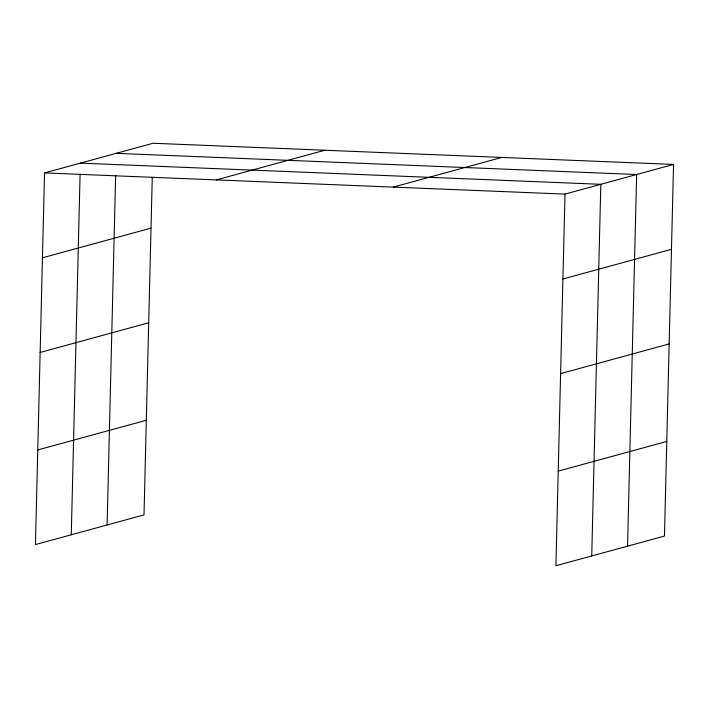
<?xml version="1.0" encoding="UTF-8"?>
<svg xmlns="http://www.w3.org/2000/svg" width="709" height="709" viewBox="0 0 709 709"><rect width="100%" height="100%" fill="white"/><g stroke="black" fill="none" stroke-linecap="round" stroke-linejoin="round"><path stroke-width="1.06" d="M673.55 164.426L564.993 194.098L555.909 565.747L664.466 536.075L673.55 164.426L153.091 143.253L44.534 172.925L35.45 544.574L144.007 514.902L152.258 177.427M71.272 534.781L80.09 174.157M107.103 524.988L115.647 175.389M591.731 555.962L600.815 184.305L80.356 163.132M627.554 546.169L636.638 174.511L116.179 153.339M216.28 179.909L324.846 150.237M42.46 257.81L151.017 228.138M393.238 187.105L501.804 157.433M40.147 352.444L148.704 322.772M562.911 278.992L671.476 249.32M37.763 449.94L146.32 420.269M560.606 373.616L669.163 343.945M558.222 471.122L666.779 441.45M44.534 172.925L564.993 194.098"/></g></svg>
